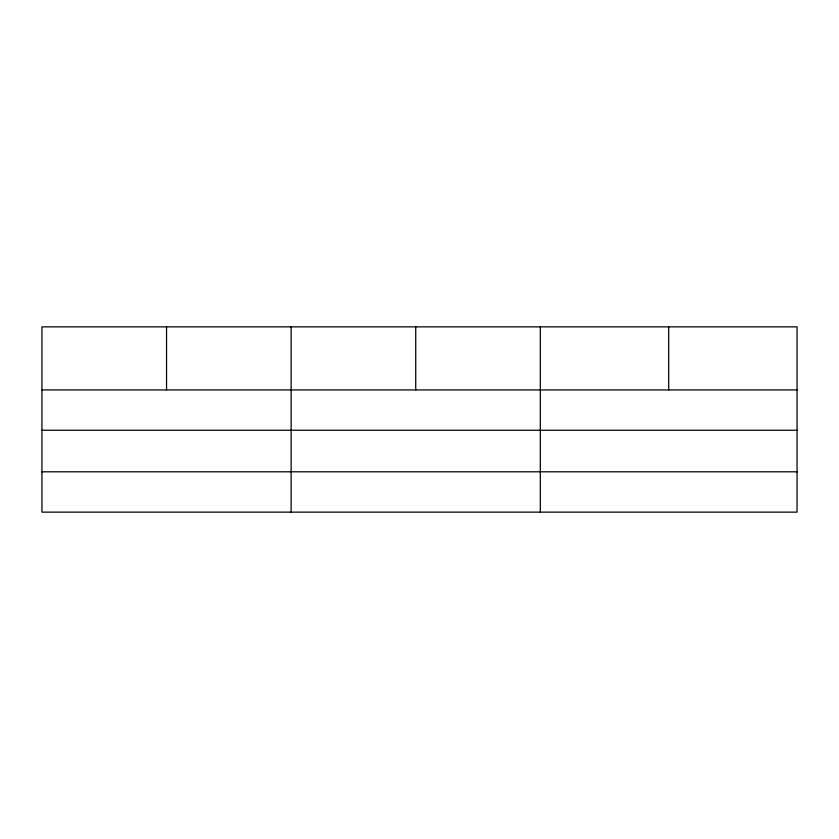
<?xml version="1.0" encoding="UTF-8"?>
<svg xmlns="http://www.w3.org/2000/svg" width="839" height="839" viewBox="0 0 839 839"><rect width="100%" height="100%" fill="white"/><g stroke="black" fill="none" stroke-linecap="round" stroke-linejoin="round"><path stroke-width="1.26" d="M797.05 430.25L797.05 326.864L41.95 326.864L41.95 512.136L797.05 512.136L797.05 430.25L41.95 430.25M41.95 389.925L797.05 389.925M41.95 471.801L797.05 471.801M668.683 326.864L668.683 389.925M540.316 326.864L540.316 512.136M415.724 326.864L415.724 389.925M291.133 326.864L291.133 512.136M166.542 326.864L166.542 389.925"/></g></svg>
